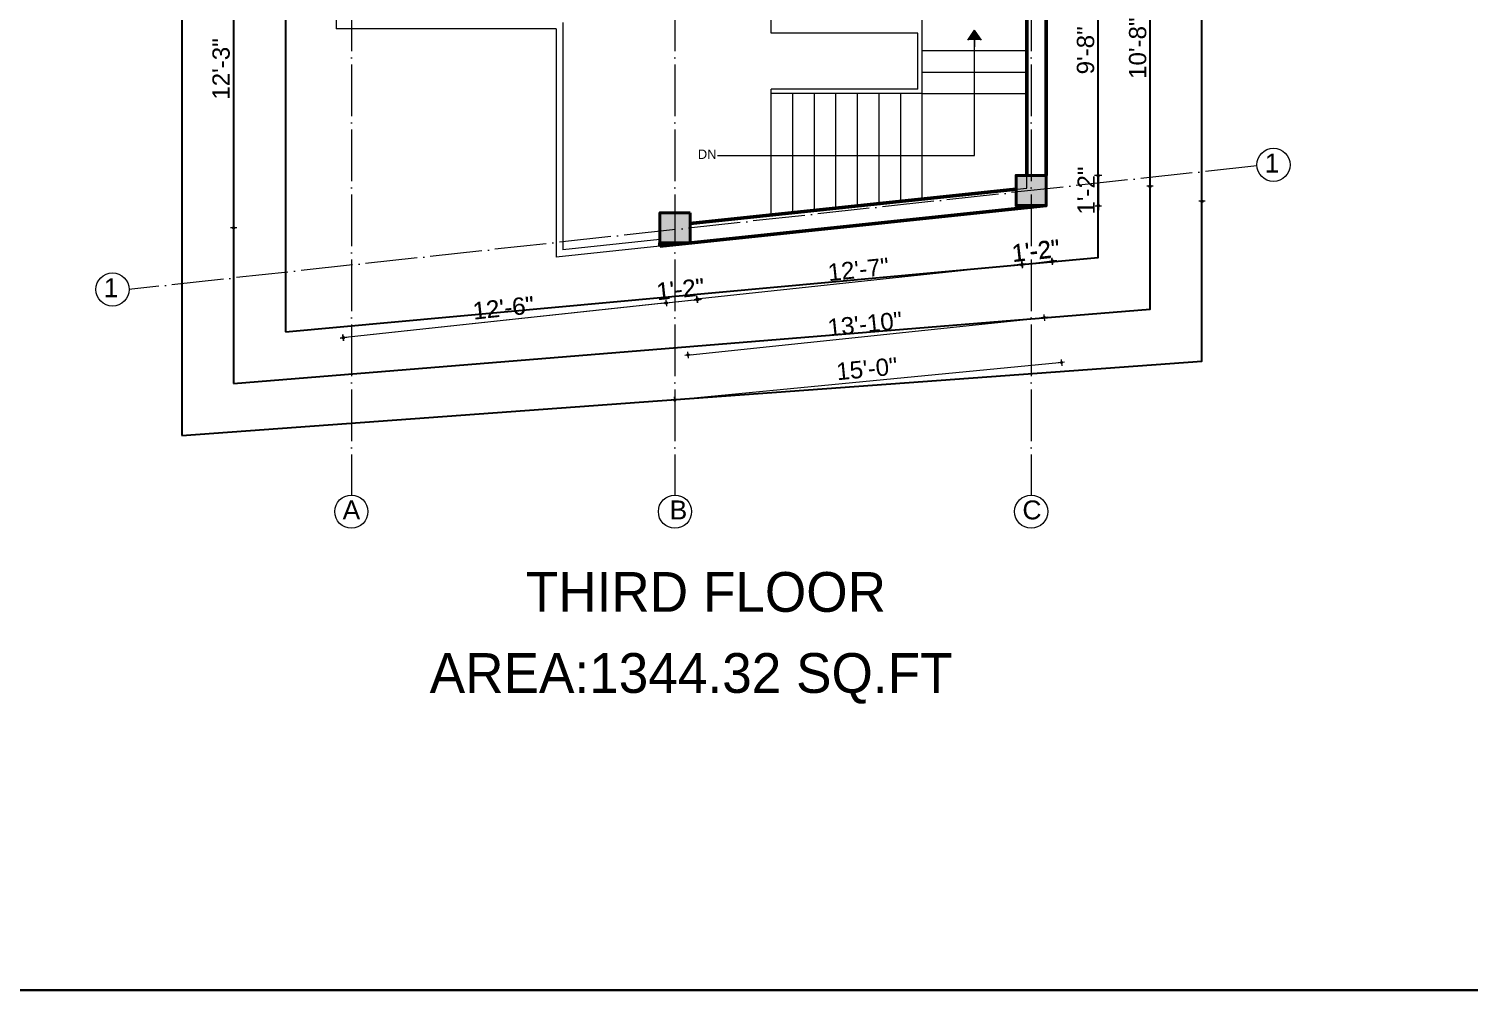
# Model space of a CAD drawing. Header units: inches. Extents: x -71 to 2682309, y -3332 to 801571.
# Drawn here: x 2652173 to 2652840, y 787083 to 787528 of the extents above; entities that cross this region are included whole.
import ezdxf

# ---------------------------------------------------------------- set-up
doc = ezdxf.new("R2010")
doc.units = ezdxf.units.IN
doc.header["$MEASUREMENT"] = 0
doc.header["$PDMODE"] = 99
doc.linetypes.add('ACAD_ISO04W100', pattern=[30, 24, -3, 0, -3])
for name, color, linetype, lineweight in [('CENTER  LINE RA', 10, 'ACAD_ISO04W100', 18), ('CONC. OUTLINE RA', 150, 'Continuous', 40), ('DIM RA', 4, 'Continuous', 15), ('DOOR-WIN RA', 3, 'Continuous', 20), ('Hatch', 254, 'Continuous', 9), ('HATCH RA', 8, 'Continuous', 9), ('STAIR PLAN AND ELEV RA', 124, 'Continuous', 20), ('TEXT RA', 254, 'Continuous', 20), ('WALL RA', 42, 'Continuous', 50)]:
    doc.layers.add(name, color=color, linetype=linetype, lineweight=lineweight)
doc.layers.add('HACTH', color=7, linetype='Continuous')
doc.layers.add('lettring', color=7, linetype='Continuous')
doc.styles.add('DIM 8', font='arial.ttf', dxfattribs={"height": 8})
doc.styles.add('RA 50 new', font='GOTHIC.TTF', dxfattribs={"height": 100})
doc.styles.get("Standard").update_dxf_attribs({"font": 'arial.ttf'})
doc.dimstyles.new('Copy of DIM 8', dxfattribs={"dimtxt": 8, "dimasz": 1, "dimexe": 6, "dimexo": 18, "dimgap": 1.6875, "dimtad": 1, "dimdec": 0, "dimzin": 3, "dimdsep": 46, "dimlunit": 4, "dimtxsty": 'DIM 8', "dimblk": 'dot 2', "dimcen": 0.09375, "dimse1": 1, "dimse2": 1, "dimclrd": 1, "dimclre": 1, "dimclrt": 256, "dimadec": 0, "dimazin": 0, "dimtfac": 0.75, "dimtdec": 0, "dimtix": 1, "dimtmove": 1, "dimatfit": 3, "dimldrblk": 'DOT', "dimfxl": 1, "dimtolj": 1, "dimtzin": 0, "dimlwd": 9, "dimlwe": 9, "dimarcsym": 0})

# ---------------------------------------------------------------- blocks, each defined once
blk = doc.blocks.new('COLUMN')
at = {"layer": 'HACTH', "lineweight": 30, "transparency": 33554541}
h = blk.add_hatch(color=256, dxfattribs=at)
h.dxf.hatch_style = 1
h.paths.add_polyline_path([(2659104.19, 784576.38), (2659090.19, 784576.38), (2659090.19, 784562.38), (2659104.19, 784562.38)])
at = {"layer": 'CONC. OUTLINE RA'}
blk.add_lwpolyline([(2659090.19, 784576.38), (2659104.19, 784576.38), (2659104.19, 784562.38), (2659090.19, 784562.38)], close=True, dxfattribs=at)
blk = doc.blocks.new('dot1')
at = {"layer": 'Hatch'}
h = blk.add_hatch(color=256, dxfattribs=at)
edge = h.paths.add_edge_path()
edge.add_arc((0, 0), 1, 0, 360)
for p, q in [((3, 0), (-3, 0)), ((0, 3), (0, -3))]:
    blk.add_line(p, q, dxfattribs=at)
blk.add_circle((0, 0), 1, dxfattribs=at)
blk = doc.blocks.new('dot 2')
at = {"layer": 'Hatch', "xscale": 0.5, "yscale": 0.5, "zscale": 0.5}
blk.add_blockref('dot1', (0, 0), dxfattribs=at)
blk = doc.blocks.new('*D110')
at = {"layer": 'Defpoints', "color": 0, "transparency": 16777216}
for p in [(2652643.82, 787445.89), (2652629.82, 787444.39), (2652646.6, 787419.94)]:
    blk.add_point(p, dxfattribs=at)
at = {"layer": 'lettring', "color": 1, "lineweight": 9, "transparency": 16777216}
for p, q in [((2652632.6, 787418.44), (2652646.6, 787419.94)), ((2652647.59, 787420.05), (2652648.58, 787420.16)), ((2652631.6, 787418.34), (2652630.61, 787418.23))]:
    blk.add_line(p, q, dxfattribs=at)
for p, rotation in [((2652632.6, 787418.44), 6.115503568304108), ((2652646.6, 787419.94), 186.1155035683041)]:
    blk.add_blockref('dot 2', p, dxfattribs=dict(at, rotation=rotation))
at = {"layer": 'lettring', "transparency": 16777216, "insert": (2652638.99, 787424.87), "char_height": 8, "attachment_point": 5, "rotation": 6.1155, "style": 'DIM 8'}
blk.add_mtext('\\A1;1\'-2"', dxfattribs=at)
blk = doc.blocks.new('_Dot')
at = {"color": 0, "linetype": 'ByBlock', "lineweight": -2}
blk.add_line((-0.5, 0), (-1, 0), dxfattribs=at)
at = {"color": 0, "linetype": 'ByBlock', "const_width": 0.5}
blk.add_lwpolyline([(-0.25, 0, 1), (0.25, 0, 1)], format="xyb", close=True, dxfattribs=at)
blk = doc.blocks.new('*D106')
at = {"layer": 'Defpoints', "color": 0, "transparency": 16777216}
for p in [(2652464.82, 787428.59), (2652479.37, 787428.59), (2652467.8, 787400.79)]:
    blk.add_point(p, dxfattribs=at)
at = {"layer": 'lettring', "color": 1, "lineweight": 9, "transparency": 16777216}
for p, q in [((2652466.8, 787400.68), (2652465.81, 787400.57)), ((2652482.18, 787402.33), (2652467.8, 787400.79)), ((2652483.18, 787402.44), (2652484.17, 787402.54))]:
    blk.add_line(p, q, dxfattribs=at)
for p, rotation in [((2652467.8, 787400.79), 6.115503568304392), ((2652482.18, 787402.33), 186.1155035683044)]:
    blk.add_blockref('dot 2', p, dxfattribs=dict(at, rotation=rotation))
at = {"layer": 'lettring', "transparency": 16777216, "insert": (2652474.38, 787407.23), "char_height": 8, "attachment_point": 5, "rotation": 6.1155, "style": 'DIM 8'}
blk.add_mtext('\\A1;1\'-2"', dxfattribs=at)
blk = doc.blocks.new('*D107')
at = {"layer": 'Defpoints', "color": 0, "transparency": 16777216}
for p in [(2652464.82, 787428.59), (2652315.39, 787411.46), (2652318.25, 787384.76)]:
    blk.add_point(p, dxfattribs=at)
at = {"layer": 'lettring', "color": 1, "lineweight": 9, "transparency": 16777216}
blk.add_line((2652466.8, 787400.68), (2652319.25, 787384.87), dxfattribs=at)
for p, rotation in [((2652467.8, 787400.79), 6.115503568304427), ((2652318.25, 787384.76), 186.1155035683044)]:
    blk.add_blockref('dot 2', p, dxfattribs=dict(at, rotation=rotation))
at = {"layer": 'lettring', "transparency": 16777216, "insert": (2652392.41, 787398.52), "char_height": 8, "attachment_point": 5, "rotation": 6.1155, "style": 'DIM 8'}
blk.add_mtext('\\A1;12\'-6"', dxfattribs=at)
blk = doc.blocks.new('*D109')
at = {"layer": 'Defpoints', "color": 0, "transparency": 16777216}
for p in [(2652643.91, 787445.9), (2652464.82, 787428.59), (2652471.84, 787355.92)]:
    blk.add_point(p, dxfattribs=at)
at = {"layer": 'lettring', "color": 1, "lineweight": 9, "transparency": 16777216}
blk.add_line((2652649.94, 787373.13), (2652472.83, 787356.01), dxfattribs=at)
for p, rotation in [((2652650.93, 787373.23), 5.519989199536068), ((2652471.84, 787355.92), 185.5199891995361)]:
    blk.add_blockref('dot 2', p, dxfattribs=dict(at, rotation=rotation))
at = {"layer": 'lettring', "transparency": 16777216, "insert": (2652560.83, 787370.32), "char_height": 8, "attachment_point": 5, "rotation": 5.51999, "style": 'DIM 8'}
blk.add_mtext('\\A1;15\'-0"', dxfattribs=at)
blk = doc.blocks.new('*D199')
at = {"layer": 'Defpoints', "color": 0, "transparency": 16777216}
for p in [(2652322.01, 787582.77), (2652267.49, 787435.6), (2652471.91, 787435.6)]:
    blk.add_point(p, dxfattribs=at)
at = {"layer": 'lettring', "color": 1, "lineweight": 9, "transparency": 16777216}
blk.add_line((2652267.49, 787581.77), (2652267.49, 787436.6), dxfattribs=at)
for p, rotation in [((2652267.49, 787582.77), 90), ((2652267.49, 787435.6), 270)]:
    blk.add_blockref('dot 2', p, dxfattribs=dict(at, rotation=rotation))
at = {"layer": 'lettring', "transparency": 16777216, "insert": (2652261.71, 787509.18), "char_height": 8, "attachment_point": 5, "rotation": 90, "style": 'DIM 8'}
blk.add_mtext('\\A1;12\'-3"', dxfattribs=at)
blk = doc.blocks.new('*D185')
at = {"layer": 'Defpoints', "color": 0, "transparency": 16777216}
for p in [(2652643.73, 787446.23), (2652629.73, 787444.59), (2652646.76, 787420.31)]:
    blk.add_point(p, dxfattribs=at)
at = {"layer": 'lettring', "color": 1, "lineweight": 9, "transparency": 16777216}
for p, q in [((2652632.76, 787418.67), (2652646.76, 787420.31)), ((2652647.76, 787420.43), (2652648.75, 787420.54)), ((2652631.77, 787418.56), (2652630.78, 787418.44))]:
    blk.add_line(p, q, dxfattribs=at)
for p, rotation in [((2652632.76, 787418.67), 6.671248902572531), ((2652646.76, 787420.31), 186.6712489025726)]:
    blk.add_blockref('dot 2', p, dxfattribs=dict(at, rotation=rotation))
at = {"layer": 'lettring', "transparency": 16777216, "insert": (2652639.1, 787425.16), "char_height": 8, "attachment_point": 5, "rotation": 6.67125, "style": 'DIM 8'}
blk.add_mtext('\\A1;1\'-2"', dxfattribs=at)
blk = doc.blocks.new('*D186')
at = {"layer": 'Defpoints', "color": 0, "transparency": 16777216}
for p in [(2652629.82, 787446.25), (2652479.46, 787428.6), (2652482.24, 787402.66)]:
    blk.add_point(p, dxfattribs=at)
at = {"layer": 'lettring', "color": 1, "lineweight": 9, "transparency": 16777216}
blk.add_line((2652631.76, 787418.68), (2652483.24, 787402.76), dxfattribs=at)
for p, rotation in [((2652632.76, 787418.78), 6.115503568304427), ((2652482.24, 787402.66), 186.1155035683044)]:
    blk.add_blockref('dot 2', p, dxfattribs=dict(at, rotation=rotation))
at = {"layer": 'lettring', "transparency": 16777216, "insert": (2652556.89, 787416.39), "char_height": 8, "attachment_point": 5, "rotation": 6.1155, "style": 'DIM 8'}
blk.add_mtext('\\A1;12\'-7"', dxfattribs=at)
blk = doc.blocks.new('*D195')
at = {"layer": 'Defpoints', "color": 0, "transparency": 16777216}
for p in [(2652464.91, 787428.6), (2652479.46, 787428.6), (2652467.89, 787400.8)]:
    blk.add_point(p, dxfattribs=at)
at = {"layer": 'lettring', "color": 1, "lineweight": 9, "transparency": 16777216}
for p, q in [((2652466.9, 787400.69), (2652465.9, 787400.58)), ((2652482.28, 787402.34), (2652467.89, 787400.8)), ((2652483.27, 787402.45), (2652484.27, 787402.55))]:
    blk.add_line(p, q, dxfattribs=at)
for p, rotation in [((2652467.89, 787400.8), 6.115503568304441), ((2652482.28, 787402.34), 186.1155035683044)]:
    blk.add_blockref('dot 2', p, dxfattribs=dict(at, rotation=rotation))
at = {"layer": 'lettring', "transparency": 16777216, "insert": (2652474.48, 787407.24), "char_height": 8, "attachment_point": 5, "rotation": 6.1155, "style": 'DIM 8'}
blk.add_mtext('\\A1;1\'-2"', dxfattribs=at)
blk = doc.blocks.new('*D196')
at = {"layer": 'Defpoints', "color": 0, "transparency": 16777216}
for p in [(2652464.91, 787428.6), (2652315.49, 787411.47), (2652318.35, 787384.77)]:
    blk.add_point(p, dxfattribs=at)
at = {"layer": 'lettring', "color": 1, "lineweight": 9, "transparency": 16777216}
blk.add_line((2652466.9, 787400.69), (2652319.34, 787384.88), dxfattribs=at)
for p, rotation in [((2652467.89, 787400.8), 6.115503568304427), ((2652318.35, 787384.77), 186.1155035683044)]:
    blk.add_blockref('dot 2', p, dxfattribs=dict(at, rotation=rotation))
at = {"layer": 'lettring', "transparency": 16777216, "insert": (2652392.5, 787398.53), "char_height": 8, "attachment_point": 5, "rotation": 6.1155, "style": 'DIM 8'}
blk.add_mtext('\\A1;12\'-6"', dxfattribs=at)
blk = doc.blocks.new('*D193')
at = {"layer": 'Defpoints', "color": 0, "transparency": 16777216}
for p in [(2652645.02, 787575.76), (2652645.02, 787459.89), (2652667.79, 787459.85)]:
    blk.add_point(p, dxfattribs=at)
at = {"layer": 'lettring', "color": 1, "lineweight": 9, "transparency": 16777216}
blk.add_line((2652668.01, 787574.72), (2652667.79, 787460.85), dxfattribs=at)
for p, rotation in [((2652668.01, 787575.72), 89.88930114168615), ((2652667.79, 787459.85), 269.8893011416861)]:
    blk.add_blockref('dot 2', p, dxfattribs=dict(at, rotation=rotation))
at = {"layer": 'lettring', "transparency": 16777216, "insert": (2652662.13, 787517.8), "char_height": 8, "attachment_point": 5, "rotation": 89.8893, "style": 'DIM 8'}
blk.add_mtext('\\A1;9\'-8"', dxfattribs=at)
blk = doc.blocks.new('*D194')
at = {"layer": 'Defpoints', "color": 0, "transparency": 16777216}
for p in [(2652645.09, 787459.9), (2652645.19, 787445.91), (2652668.06, 787445.86)]:
    blk.add_point(p, dxfattribs=at)
at = {"layer": 'lettring', "color": 1, "lineweight": 9, "transparency": 16777216}
for p, q in [((2652668.09, 787459.85), (2652668.06, 787445.86)), ((2652668.09, 787460.85), (2652668.09, 787461.85)), ((2652668.06, 787444.86), (2652668.06, 787443.86))]:
    blk.add_line(p, q, dxfattribs=at)
for p, rotation in [((2652668.09, 787459.85), 269.8893011416861), ((2652668.06, 787445.86), 89.88930114168616)]:
    blk.add_blockref('dot 2', p, dxfattribs=dict(at, rotation=rotation))
at = {"layer": 'lettring', "transparency": 16777216, "insert": (2652662.37, 787452.87), "char_height": 8, "attachment_point": 5, "rotation": 89.8893, "style": 'DIM 8'}
blk.add_mtext('\\A1;1\'-2"', dxfattribs=at)
blk = doc.blocks.new('*D216')
at = {"layer": 'Defpoints', "color": 0, "transparency": 16777216}
for p in [(2652643.8, 788034.24), (2652643.7, 787447.89), (2652716.01, 787447.89)]:
    blk.add_point(p, dxfattribs=at)
at = {"layer": 'lettring', "color": 1, "lineweight": 9, "transparency": 16777216}
blk.add_line((2652716.01, 788033.24), (2652716.01, 787448.89), dxfattribs=at)
for p, rotation in [((2652716.01, 788034.24), 90), ((2652716.01, 787447.89), 270)]:
    blk.add_blockref('dot 2', p, dxfattribs=dict(at, rotation=rotation))
at = {"layer": 'lettring', "transparency": 16777216, "insert": (2652710.24, 787741.06), "char_height": 8, "attachment_point": 5, "rotation": 90, "style": 'DIM 8'}
blk.add_mtext('\\A1;48\'-10"', dxfattribs=at)
blk = doc.blocks.new('GRID')
at = {"layer": 'CENTER  LINE RA'}
for p, q in [((2650392.13, 788203.56), (2650392.13, 787311.89)), ((2650542.03, 788203.56), (2650542.03, 787311.89)), ((2650707.03, 788203.56), (2650707.03, 787311.89)), ((2650289.13, 788025.27), (2650810.03, 788025.27)), ((2650289.13, 787882.27), (2650810.03, 787882.27)), ((2650289.13, 787726.27), (2650810.03, 787726.27)), ((2650289.13, 787580.77), (2650810.03, 787580.77)), ((2650811.57, 787464.36), (2650289.12, 787407.09))]:
    blk.add_line(p, q, dxfattribs=at)
at = {"layer": 'DOOR-WIN RA'}
for centre in [(2650392.13, 788211.25), (2650542.03, 788211.25), (2650707.03, 788211.25), (2650281.44, 788025.27), (2650817.68, 788026.09), (2650281.44, 787882.27), (2650817.68, 787883.09), (2650281.44, 787726.27), (2650817.68, 787727.09), (2650281.44, 787580.77), (2650817.68, 787581.59), (2650819.25, 787464.8), (2650281.49, 787407.09), (2650392.13, 787304.2), (2650542.03, 787304.2), (2650707.03, 787304.2)]:
    blk.add_circle(centre, 7.69, dxfattribs=at)
at = {"layer": 'TEXT RA', "char_height": 8.76, "attachment_point": 1}
for s, insert in [('A', (2650388.08, 788216.43)), ('B', (2650539.57, 788216.43)), ('C', (2650702.97, 788216.43)), ('5', (2650277.39, 788030.45)), ('5', (2650813.62, 788031.27)), ('4', (2650277.39, 787887.45)), ('4', (2650813.62, 787888.27)), ('3', (2650813.62, 787732.27)), ('3', (2650277.39, 787731.45)), ('2', (2650277.39, 787585.95)), ('2', (2650813.62, 787586.77)), ('1', (2650815.19, 787469.98)), ('1', (2650277.44, 787412.27)), ('A', (2650388.08, 787309.38)), ('B', (2650539.57, 787309.38)), ('C', (2650702.97, 787309.38))]:
    blk.add_mtext_dynamic_manual_height_columns(s, width=8.7644, gutter_width=43.82, heights=[0], dxfattribs=dict(at, insert=insert))

msp = doc.modelspace()

# ---------------------------------------------------------------- hatches: boundary and pattern name
at = {"layer": 'HATCH RA', "transparency": 33554687}
h = msp.add_hatch(color=256, dxfattribs=at)
h.dxf.hatch_style = 1
h.paths.add_polyline_path([(2652610.69, 787527.18), (2652613.83, 787522.55), (2652610.69, 787522.55), (2652607.56, 787522.55)])
h = msp.add_hatch(color=256, dxfattribs=at)
h.dxf.hatch_style = 1
h.paths.add_polyline_path([(2652610.69, 787527.18), (2652607.56, 787522.55), (2652610.69, 787522.55), (2652613.83, 787522.55)])

# ---------------------------------------------------------------- linework, layer by layer
at = {"color": 244, "lineweight": 30, "true_color": 0x991b1e}
msp.add_lwpolyline([(2650132.1, 788399.71), (2653507.01, 788399.71), (2653507.01, 787082.62), (2650132.1, 787082.62)], close=True, dxfattribs=at)
at = {"layer": 'Defpoints'}
for points in [[(2652243.49, 787339.47), (2652716.01, 787373.9), (2652716.01, 788176.27), (2652243.49, 788176.27)], [(2652267.49, 787363.47), (2652692.01, 787397.9), (2652692.01, 788152.27), (2652267.49, 788152.27)], [(2652291.49, 787387.47), (2652668.01, 787421.9), (2652668.01, 788128.27), (2652291.49, 788128.27)]]:
    msp.add_lwpolyline(points, close=True, dxfattribs=at)
at = {"layer": 'HATCH RA'}
for p, q in [((2652607.56, 787522.55), (2652610.69, 787527.18)), ((2652607.56, 787522.55), (2652610.69, 787527.18)), ((2652613.83, 787522.55), (2652610.69, 787527.18)), ((2652613.83, 787522.55), (2652610.69, 787527.18)), ((2652610.69, 787522.55), (2652610.69, 787525.69)), ((2652610.69, 787522.55), (2652610.69, 787525.69)), ((2652610.69, 787522.55), (2652610.69, 787519.41)), ((2652610.69, 787522.55), (2652610.69, 787519.41)), ((2652610.69, 787469.15), (2652610.69, 787522.55)), ((2652491.69, 787469.15), (2652610.69, 787469.15))]:
    msp.add_line(p, q, dxfattribs=at)
at = {"layer": 'STAIR PLAN AND ELEV RA'}
for p, q in [((2652314.98, 787575.77), (2652314.98, 787527.77)), ((2652516.48, 787525.77), (2652516.48, 787575.77)), ((2652586.48, 787497.77), (2652586.48, 787575.77)), ((2652634.91, 787454), (2652634.91, 787567.77)), ((2652416.91, 787527.77), (2652314.98, 787527.77)), ((2652416.91, 787527.77), (2652416.91, 787422.1)), ((2652419.91, 787530.77), (2652419.91, 787425.43)), ((2652584.48, 787525.77), (2652516.48, 787525.77)), ((2652584.48, 787499.77), (2652584.48, 787525.77)), ((2652634.91, 787525.77), (2652634.91, 787483.77)), ((2652586.48, 787517.77), (2652634.91, 787517.77)), ((2652586.48, 787507.77), (2652634.91, 787507.77)), ((2652516.48, 787441.59), (2652516.48, 787499.77)), ((2652584.48, 787499.77), (2652516.48, 787499.77)), ((2652586.48, 787497.77), (2652516.48, 787497.77)), ((2652526.48, 787442.64), (2652526.48, 787497.77)), ((2652536.48, 787443.68), (2652536.48, 787497.77)), ((2652546.48, 787444.73), (2652546.48, 787497.77)), ((2652556.48, 787445.78), (2652556.48, 787497.77)), ((2652566.48, 787446.83), (2652566.48, 787497.77)), ((2652576.48, 787447.88), (2652576.48, 787497.77)), ((2652586.48, 787448.93), (2652586.48, 787497.77)), ((2652586.48, 787497.77), (2652634.91, 787497.77)), ((2652500.81, 787439.95), (2652634.91, 787454)), ((2652464.91, 787427.13), (2652416.91, 787422.1)), ((2652464.91, 787430.15), (2652419.91, 787425.43))]:
    msp.add_line(p, q, dxfattribs=at)
at = {"layer": 'WALL RA'}
for p, q in [((2652634.91, 787567.77), (2652634.91, 787459.9)), ((2652643.91, 787567.77), (2652643.91, 787459.9)), ((2652629.91, 787453.48), (2652478.91, 787437.65)), ((2652643.91, 787445.9), (2652464.91, 787427.13)), ((2652464.91, 787427.13), (2652464.91, 787428.6))]:
    msp.add_line(p, q, dxfattribs=at)

# ---------------------------------------------------------------- block references
at = {"layer": 'DIM RA'}
msp.add_blockref('GRID', (1929.88, 0), dxfattribs=at)
at = {"layer": 'HATCH RA', "lineweight": 30, "rotation": 270}
for p in [(1868067.53, 3446550.09), (1867902.53, 3446532.79)]:
    msp.add_blockref('COLUMN', p, dxfattribs=at)

# ---------------------------------------------------------------- texts
at = {"layer": 'TEXT RA'}
msp.add_text('DN', height=4.312, dxfattribs=at).set_placement((2652482.48, 787467.53))
at = {"layer": 'TEXT RA', "char_height": 18.4098, "attachment_point": 1, "style": 'RA 50 new'}
for s, width, insert in [('THIRD FLOOR ', 347.7777, (2652402.8, 787276.23)), ('AREA:1344.32 SQ.FT ', 372.5031, (2652358.3, 787238.7))]:
    msp.add_mtext_dynamic_manual_height_columns(s, width=width, gutter_width=0.523, heights=[0], dxfattribs=dict(at, insert=insert))

# ---------------------------------------------------------------- dimensions: what is measured, and where the dimension line sits
at = {"layer": 'lettring'}
for base, p1, p2, angle, picture, middle in [((2652716.01, 787447.89), (2652643.8, 788034.24), (2652643.7, 787447.89), 90, '*D216', (2652710.24, 787741.06)), ((2652267.49, 787435.6), (2652322.01, 787582.77), (2652471.91, 787435.6), 90, '*D199', (2652261.71, 787509.18)), ((2652667.79, 787459.85), (2652645.02, 787575.76), (2652645.02, 787459.89), 89.8893, '*D193', (2652662.13, 787517.8)), ((2652668.06, 787445.86), (2652645.09, 787459.9), (2652645.19, 787445.91), 89.8893, '*D194', (2652662.37, 787452.87)), ((2652482.24, 787402.66), (2652629.82, 787446.25), (2652479.46, 787428.6), 186.1155, '*D186', (2652556.89, 787416.39)), ((2652318.25, 787384.76), (2652464.82, 787428.59), (2652315.39, 787411.46), 186.1155, '*D107', (2652392.41, 787398.52)), ((2652318.35, 787384.77), (2652464.91, 787428.6), (2652315.49, 787411.47), 186.1155, '*D196', (2652392.5, 787398.53)), ((2652467.8, 787400.79), (2652479.37, 787428.59), (2652464.82, 787428.59), 186.1155, '*D106', (2652474.38, 787407.23)), ((2652467.89, 787400.8), (2652479.46, 787428.6), (2652464.91, 787428.6), 186.1155, '*D195', (2652474.48, 787407.24))]:
    dim = msp.add_linear_dim(base=base, p1=p1, p2=p2, angle=angle, dimstyle='Copy of DIM 8', dxfattribs=at)
    dim.commit()
    dim.dimension.update_dxf_attribs({"geometry": picture, "text_midpoint": middle})
for p1, p2, distance in [((2652636.82, 787454.89), (2652636.91, 787582.77), -55.1), ((2652471.82, 787435.59), (2652636.82, 787452.89), -59.14)]:
    msp.add_aligned_dim(p1=p1, p2=p2, distance=distance, dimstyle='Copy of DIM 8', dxfattribs=at).render()
for p1, p2, distance, picture, middle in [((2652643.91, 787445.9), (2652464.82, 787428.59), 73.01, '*D109', (2652560.83, 787370.32)), ((2652629.82, 787444.39), (2652643.82, 787445.89), -26.09, '*D110', (2652638.99, 787424.87)), ((2652629.73, 787444.59), (2652643.73, 787446.23), -26.09, '*D185', (2652639.1, 787425.16))]:
    dim = msp.add_aligned_dim(p1=p1, p2=p2, distance=distance, dimstyle='Copy of DIM 8', dxfattribs=at)
    dim.commit()
    dim.dimension.update_dxf_attribs({"geometry": picture, "text_midpoint": middle})

doc.saveas('drawing.dxf')
